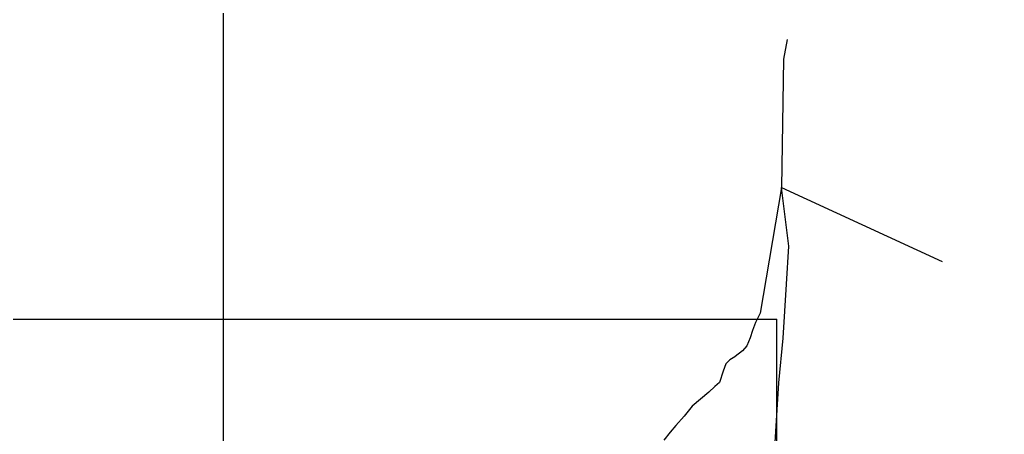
# Model space of a CAD drawing. Extents: x 541143 to 549705, y 1816513 to 1828950.
# Drawn here: x 544631 to 546411, y 1826792 to 1827541 of the extents above; entities that cross this region are included whole.
import ezdxf

# ---------------------------------------------------------------- set-up
doc = ezdxf.new("R2010")
doc.units = 0
doc.layers.add('Level 46', color=7, linetype='Continuous')
doc.layers.add('Level 54', color=7, linetype='Continuous')

msp = doc.modelspace()

# ---------------------------------------------------------------- linework, layer by layer
at = {"layer": 'Level 46'}
for q in [(545969.9, 1827011.1), (546298.8, 1827104.2)]:
    msp.add_line((546008.6, 1827237.8), q, dxfattribs=at)
for points in [[(546018.8, 1827505.5), (546012.4, 1827470.2), (546008.6, 1827237.8)], [(546411.4, 1825209.7), (546342.7, 1825311.6), (546282.9, 1825423), (546232.6, 1825574.1), (546231.4, 1825576.6), (546174.7, 1825677.3), (546097.7, 1825779.8), (546050.4, 1825853.4), (545964, 1825982.9), (545944.9, 1826006.2), (545925.9, 1826031.2), (545918.8, 1826058.2), (545915.3, 1826087.5), (545915.3, 1826151.4), (545946.4, 1826299.8), (545961.9, 1826393), (545984.3, 1826572.5), (546004, 1826884.8), (546011.5, 1826965.7), (546017.6, 1827063.5), (546022, 1827132.1), (546008.6, 1827237.8)], [(545969.9, 1827011.1), (545961.4, 1826994.1), (545955.9, 1826979.5), (545951.8, 1826966.5), (545945.9, 1826951.8), (545938.3, 1826942.8), (545924.9, 1826932.5), (545924, 1826932), (545915.2, 1826926.3), (545908.2, 1826919.3), (545903.3, 1826905.8), (545896.7, 1826885.3), (545888.2, 1826878.1), (545877.4, 1826868.1), (545847.1, 1826842.7), (545832.7, 1826824.9), (545817.8, 1826807.8), (545807.2, 1826795.6), (545795.7, 1826781.4)]]:
    msp.add_lwpolyline(points, dxfattribs=at)
at = {"layer": 'Level 54'}
for p, q in [((545000, 1819000), (545000, 1828000)), ((542000, 1827000), (546000, 1827000)), ((546000, 1818000), (546000, 1827000))]:
    msp.add_line(p, q, dxfattribs=at)

doc.saveas('drawing.dxf')
